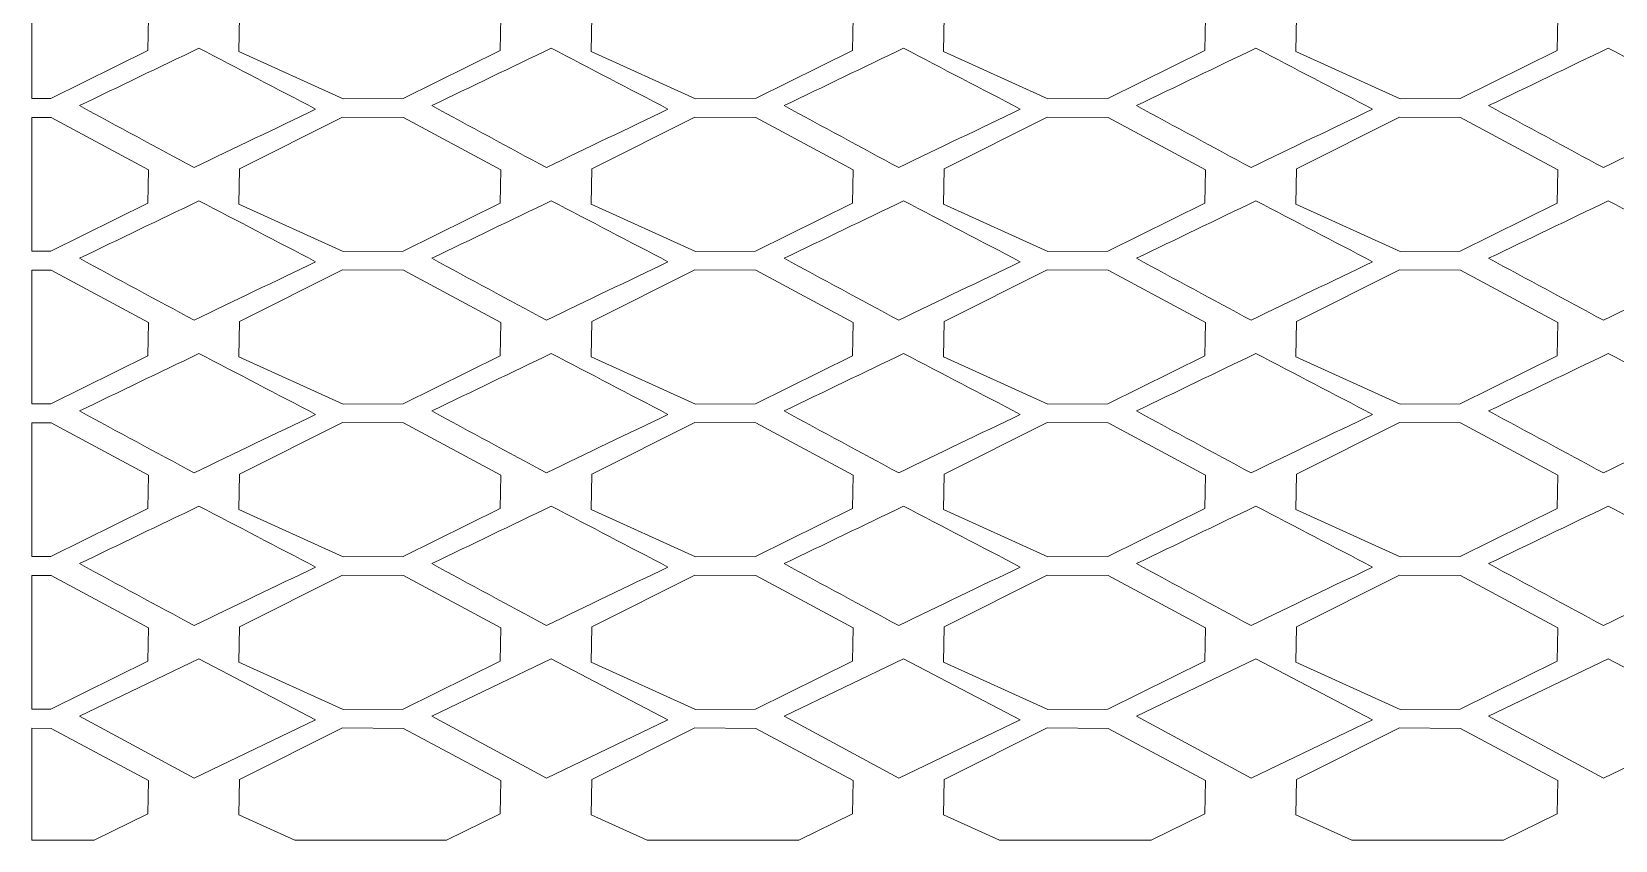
# Model space of a CAD drawing. Header units: millimetres. Extents: x -1200 to 1200, y -590 to 590.
# Drawn here: x -1200 to -45, y -590 to 0 of the extents above; entities that cross this region are included whole.
import ezdxf

# ---------------------------------------------------------------- set-up
doc = ezdxf.new("R2010")
doc.units = ezdxf.units.MM
doc.header["$MEASUREMENT"] = 0
doc.layers.add('Layer 1', color=7, linetype='Continuous')

msp = doc.modelspace()

# ---------------------------------------------------------------- linework, layer by layer
at = {"layer": 'Layer 1', "color": 250, "lineweight": 20}
for points, knots in [([(-1200.05, -48.7924), (-1200.05, -48.7924), (-1200.05, 48.7686), (-1200.05, 48.7686), (-1200.05, 48.7686), (-1185.7324, 48.6683), (-1185.7324, 48.6683), (-1185.7324, 48.6683), (-1114.7552, 10.5802), (-1114.7552, 10.5802), (-1114.7552, 10.5802), (-1115.2698, -13.7676), (-1115.2698, -13.7676), (-1115.2698, -13.7676), (-1186.0595, -48.6773), (-1186.0595, -48.6773), (-1186.0595, -48.6773), (-1200.05, -48.7924), (-1200.05, -48.7924)], [0, 0, 0, 0, 0.166666667, 0.166666667, 0.166666667, 0.333333333, 0.333333333, 0.333333333, 0.5, 0.5, 0.5, 0.666666667, 0.666666667, 0.666666667, 0.833333333, 0.833333333, 0.833333333, 1, 1, 1, 1]), ([(-857.7115, 10.5802), (-857.7115, 10.5802), (-858.2261, -13.7676), (-858.2261, -13.7676), (-858.2261, -13.7676), (-929.0158, -48.6773), (-929.0158, -48.6773), (-929.0158, -48.6773), (-972.8092, -49.0358), (-972.8092, -49.0358), (-972.8092, -49.0358), (-1048.7925, -14.439), (-1048.7925, -14.439), (-1048.7925, -14.439), (-1048.4653, 11.2517), (-1048.4653, 11.2517), (-1048.4653, 11.2517), (-973.3238, 48.9812), (-973.3238, 48.9812), (-973.3238, 48.9812), (-928.6886, 48.6683), (-928.6886, 48.6683), (-928.6886, 48.6683), (-857.7115, 10.5802), (-857.7115, 10.5802)], [0, 0, 0, 0, 0.125, 0.125, 0.125, 0.25, 0.25, 0.25, 0.375, 0.375, 0.375, 0.5, 0.5, 0.5, 0.625, 0.625, 0.625, 0.75, 0.75, 0.75, 0.875, 0.875, 0.875, 1, 1, 1, 1]), ([(-600.6677, 10.5802), (-600.6677, 10.5802), (-601.1823, -13.7676), (-601.1823, -13.7676), (-601.1823, -13.7676), (-671.9722, -48.6773), (-671.9722, -48.6773), (-671.9722, -48.6773), (-715.7654, -49.0358), (-715.7654, -49.0358), (-715.7654, -49.0358), (-791.7488, -14.439), (-791.7488, -14.439), (-791.7488, -14.439), (-791.4216, 11.2517), (-791.4216, 11.2517), (-791.4216, 11.2517), (-716.2801, 48.9812), (-716.2801, 48.9812), (-716.2801, 48.9812), (-671.6449, 48.6683), (-671.6449, 48.6683), (-671.6449, 48.6683), (-600.6677, 10.5802), (-600.6677, 10.5802)], [0, 0, 0, 0, 0.125, 0.125, 0.125, 0.25, 0.25, 0.25, 0.375, 0.375, 0.375, 0.5, 0.5, 0.5, 0.625, 0.625, 0.625, 0.75, 0.75, 0.75, 0.875, 0.875, 0.875, 1, 1, 1, 1]), ([(-343.624, 10.5802), (-343.624, 10.5802), (-344.1386, -13.7676), (-344.1386, -13.7676), (-344.1386, -13.7676), (-414.9284, -48.6773), (-414.9284, -48.6773), (-414.9284, -48.6773), (-458.7218, -49.0358), (-458.7218, -49.0358), (-458.7218, -49.0358), (-534.705, -14.439), (-534.705, -14.439), (-534.705, -14.439), (-534.3778, 11.2517), (-534.3778, 11.2517), (-534.3778, 11.2517), (-459.2363, 48.9812), (-459.2363, 48.9812), (-459.2363, 48.9812), (-414.6011, 48.6683), (-414.6011, 48.6683), (-414.6011, 48.6683), (-343.624, 10.5802), (-343.624, 10.5802)], [0, 0, 0, 0, 0.125, 0.125, 0.125, 0.25, 0.25, 0.25, 0.375, 0.375, 0.375, 0.5, 0.5, 0.5, 0.625, 0.625, 0.625, 0.75, 0.75, 0.75, 0.875, 0.875, 0.875, 1, 1, 1, 1]), ([(-86.5802, 10.5802), (-86.5802, 10.5802), (-87.0949, -13.7676), (-87.0949, -13.7676), (-87.0949, -13.7676), (-157.8847, -48.6773), (-157.8847, -48.6773), (-157.8847, -48.6773), (-201.6781, -49.0358), (-201.6781, -49.0358), (-201.6781, -49.0358), (-277.6613, -14.439), (-277.6613, -14.439), (-277.6613, -14.439), (-277.3341, 11.2517), (-277.3341, 11.2517), (-277.3341, 11.2517), (-202.1926, 48.9812), (-202.1926, 48.9812), (-202.1926, 48.9812), (-157.5575, 48.6683), (-157.5575, 48.6683), (-157.5575, 48.6683), (-86.5802, 10.5802), (-86.5802, 10.5802)], [0, 0, 0, 0, 0.125, 0.125, 0.125, 0.25, 0.25, 0.25, 0.375, 0.375, 0.375, 0.5, 0.5, 0.5, 0.625, 0.625, 0.625, 0.75, 0.75, 0.75, 0.875, 0.875, 0.875, 1, 1, 1, 1]), ([(-992.8545, -56.4718), (-1021.2409, -41.6721), (-1049.6244, -26.8724), (-1078.0081, -12.0727), (-1107.0797, -26.0524), (-1136.1513, -40.0308), (-1165.22, -54.0105), (-1137.3049, -69.0791), (-1109.3883, -84.1463), (-1081.4704, -99.2148), (-1051.9331, -84.9676), (-1022.3945, -70.719), (-992.8545, -56.4718)], [0, 0, 0, 0, 0.25, 0.25, 0.25, 0.5, 0.5, 0.5, 0.75, 0.75, 0.75, 1, 1, 1, 1]), ([(-735.8107, -56.4718), (-764.1971, -41.6721), (-792.5808, -26.8724), (-820.9644, -12.0727), (-850.0359, -26.0524), (-879.1075, -40.0308), (-908.1764, -54.0105), (-880.2612, -69.0791), (-852.3446, -84.1463), (-824.4267, -99.2148), (-794.8894, -84.9676), (-765.3508, -70.719), (-735.8107, -56.4718)], [0, 0, 0, 0, 0.25, 0.25, 0.25, 0.5, 0.5, 0.5, 0.75, 0.75, 0.75, 1, 1, 1, 1]), ([(-478.767, -56.4718), (-507.1534, -41.6721), (-535.5371, -26.8724), (-563.9206, -12.0727), (-592.9922, -26.0524), (-622.0638, -40.0308), (-651.1326, -54.0105), (-623.2174, -69.0791), (-595.3009, -84.1463), (-567.3829, -99.2148), (-537.8457, -84.9676), (-508.307, -70.719), (-478.767, -56.4718)], [0, 0, 0, 0, 0.25, 0.25, 0.25, 0.5, 0.5, 0.5, 0.75, 0.75, 0.75, 1, 1, 1, 1]), ([(-221.7233, -56.4718), (-250.1097, -41.6721), (-278.4933, -26.8724), (-306.8769, -12.0727), (-335.9485, -26.0524), (-365.0201, -40.0308), (-394.0889, -54.0105), (-366.1737, -69.0791), (-338.2572, -84.1463), (-310.3392, -99.2148), (-280.8019, -84.9676), (-251.2634, -70.719), (-221.7233, -56.4718)], [0, 0, 0, 0, 0.25, 0.25, 0.25, 0.5, 0.5, 0.5, 0.75, 0.75, 0.75, 1, 1, 1, 1]), ([(35.3204, -56.4718), (6.9341, -41.6721), (-21.4496, -26.8724), (-49.8331, -12.0727), (-78.9047, -26.0524), (-107.9763, -40.0308), (-137.0451, -54.0105), (-109.1299, -69.0791), (-81.2134, -84.1463), (-53.2955, -99.2148), (-23.7582, -84.9676), (5.7804, -70.719), (35.3204, -56.4718)], [0, 0, 0, 0, 0.25, 0.25, 0.25, 0.5, 0.5, 0.5, 0.75, 0.75, 0.75, 1, 1, 1, 1]), ([(-1200.05, -160.1912), (-1200.05, -160.1912), (-1200.05, -62.6303), (-1200.05, -62.6303), (-1200.05, -62.6303), (-1185.7324, -62.7306), (-1185.7324, -62.7306), (-1185.7324, -62.7306), (-1114.7552, -100.8186), (-1114.7552, -100.8186), (-1114.7552, -100.8186), (-1115.2698, -125.1664), (-1115.2698, -125.1664), (-1115.2698, -125.1664), (-1186.0595, -160.0762), (-1186.0595, -160.0762), (-1186.0595, -160.0762), (-1200.05, -160.1912), (-1200.05, -160.1912)], [0, 0, 0, 0, 0.166666667, 0.166666667, 0.166666667, 0.333333333, 0.333333333, 0.333333333, 0.5, 0.5, 0.5, 0.666666667, 0.666666667, 0.666666667, 0.833333333, 0.833333333, 0.833333333, 1, 1, 1, 1]), ([(-857.7115, -100.8186), (-857.7115, -100.8186), (-858.2261, -125.1664), (-858.2261, -125.1664), (-858.2261, -125.1664), (-929.0158, -160.0762), (-929.0158, -160.0762), (-929.0158, -160.0762), (-972.8092, -160.4347), (-972.8092, -160.4347), (-972.8092, -160.4347), (-1048.7925, -125.8379), (-1048.7925, -125.8379), (-1048.7925, -125.8379), (-1048.4653, -100.1472), (-1048.4653, -100.1472), (-1048.4653, -100.1472), (-973.3238, -62.4176), (-973.3238, -62.4176), (-973.3238, -62.4176), (-928.6886, -62.7306), (-928.6886, -62.7306), (-928.6886, -62.7306), (-857.7115, -100.8186), (-857.7115, -100.8186)], [0, 0, 0, 0, 0.125, 0.125, 0.125, 0.25, 0.25, 0.25, 0.375, 0.375, 0.375, 0.5, 0.5, 0.5, 0.625, 0.625, 0.625, 0.75, 0.75, 0.75, 0.875, 0.875, 0.875, 1, 1, 1, 1]), ([(-600.6677, -100.8186), (-600.6677, -100.8186), (-601.1823, -125.1664), (-601.1823, -125.1664), (-601.1823, -125.1664), (-671.9722, -160.0762), (-671.9722, -160.0762), (-671.9722, -160.0762), (-715.7654, -160.4347), (-715.7654, -160.4347), (-715.7654, -160.4347), (-791.7488, -125.8379), (-791.7488, -125.8379), (-791.7488, -125.8379), (-791.4216, -100.1472), (-791.4216, -100.1472), (-791.4216, -100.1472), (-716.2801, -62.4176), (-716.2801, -62.4176), (-716.2801, -62.4176), (-671.6449, -62.7306), (-671.6449, -62.7306), (-671.6449, -62.7306), (-600.6677, -100.8186), (-600.6677, -100.8186)], [0, 0, 0, 0, 0.125, 0.125, 0.125, 0.25, 0.25, 0.25, 0.375, 0.375, 0.375, 0.5, 0.5, 0.5, 0.625, 0.625, 0.625, 0.75, 0.75, 0.75, 0.875, 0.875, 0.875, 1, 1, 1, 1]), ([(-343.624, -100.8186), (-343.624, -100.8186), (-344.1386, -125.1664), (-344.1386, -125.1664), (-344.1386, -125.1664), (-414.9284, -160.0762), (-414.9284, -160.0762), (-414.9284, -160.0762), (-458.7218, -160.4347), (-458.7218, -160.4347), (-458.7218, -160.4347), (-534.705, -125.8379), (-534.705, -125.8379), (-534.705, -125.8379), (-534.3778, -100.1472), (-534.3778, -100.1472), (-534.3778, -100.1472), (-459.2363, -62.4176), (-459.2363, -62.4176), (-459.2363, -62.4176), (-414.6011, -62.7306), (-414.6011, -62.7306), (-414.6011, -62.7306), (-343.624, -100.8186), (-343.624, -100.8186)], [0, 0, 0, 0, 0.125, 0.125, 0.125, 0.25, 0.25, 0.25, 0.375, 0.375, 0.375, 0.5, 0.5, 0.5, 0.625, 0.625, 0.625, 0.75, 0.75, 0.75, 0.875, 0.875, 0.875, 1, 1, 1, 1]), ([(-86.5802, -100.8186), (-86.5802, -100.8186), (-87.0949, -125.1664), (-87.0949, -125.1664), (-87.0949, -125.1664), (-157.8847, -160.0762), (-157.8847, -160.0762), (-157.8847, -160.0762), (-201.6781, -160.4347), (-201.6781, -160.4347), (-201.6781, -160.4347), (-277.6613, -125.8379), (-277.6613, -125.8379), (-277.6613, -125.8379), (-277.3341, -100.1472), (-277.3341, -100.1472), (-277.3341, -100.1472), (-202.1926, -62.4176), (-202.1926, -62.4176), (-202.1926, -62.4176), (-157.5575, -62.7306), (-157.5575, -62.7306), (-157.5575, -62.7306), (-86.5802, -100.8186), (-86.5802, -100.8186)], [0, 0, 0, 0, 0.125, 0.125, 0.125, 0.25, 0.25, 0.25, 0.375, 0.375, 0.375, 0.5, 0.5, 0.5, 0.625, 0.625, 0.625, 0.75, 0.75, 0.75, 0.875, 0.875, 0.875, 1, 1, 1, 1]), ([(-992.8545, -167.8546), (-1021.2409, -153.055), (-1049.6244, -138.2553), (-1078.0081, -123.4556), (-1107.0797, -137.4353), (-1136.1513, -151.4137), (-1165.22, -165.3934), (-1137.3049, -180.4619), (-1109.3883, -195.5291), (-1081.4704, -210.5977), (-1051.9331, -196.3504), (-1022.3945, -182.1018), (-992.8545, -167.8546)], [0, 0, 0, 0, 0.25, 0.25, 0.25, 0.5, 0.5, 0.5, 0.75, 0.75, 0.75, 1, 1, 1, 1]), ([(-735.8107, -167.8546), (-764.1971, -153.055), (-792.5808, -138.2553), (-820.9644, -123.4556), (-850.0359, -137.4353), (-879.1075, -151.4137), (-908.1764, -165.3934), (-880.2612, -180.4619), (-852.3446, -195.5291), (-824.4267, -210.5977), (-794.8894, -196.3504), (-765.3508, -182.1018), (-735.8107, -167.8546)], [0, 0, 0, 0, 0.25, 0.25, 0.25, 0.5, 0.5, 0.5, 0.75, 0.75, 0.75, 1, 1, 1, 1]), ([(-478.767, -167.8546), (-507.1534, -153.055), (-535.5371, -138.2553), (-563.9206, -123.4556), (-592.9922, -137.4353), (-622.0638, -151.4137), (-651.1326, -165.3934), (-623.2174, -180.4619), (-595.3009, -195.5291), (-567.3829, -210.5977), (-537.8457, -196.3504), (-508.307, -182.1018), (-478.767, -167.8546)], [0, 0, 0, 0, 0.25, 0.25, 0.25, 0.5, 0.5, 0.5, 0.75, 0.75, 0.75, 1, 1, 1, 1]), ([(-221.7233, -167.8546), (-250.1097, -153.055), (-278.4933, -138.2553), (-306.8769, -123.4556), (-335.9485, -137.4353), (-365.0201, -151.4137), (-394.0889, -165.3934), (-366.1737, -180.4619), (-338.2572, -195.5291), (-310.3392, -210.5977), (-280.8019, -196.3504), (-251.2634, -182.1018), (-221.7233, -167.8546)], [0, 0, 0, 0, 0.25, 0.25, 0.25, 0.5, 0.5, 0.5, 0.75, 0.75, 0.75, 1, 1, 1, 1]), ([(35.3204, -167.8546), (6.9341, -153.055), (-21.4496, -138.2553), (-49.8331, -123.4556), (-78.9047, -137.4353), (-107.9763, -151.4137), (-137.0451, -165.3934), (-109.1299, -180.4619), (-81.2134, -195.5291), (-53.2955, -210.5977), (-23.7582, -196.3504), (5.7804, -182.1018), (35.3204, -167.8546)], [0, 0, 0, 0, 0.25, 0.25, 0.25, 0.5, 0.5, 0.5, 0.75, 0.75, 0.75, 1, 1, 1, 1]), ([(-1200.05, -271.5901), (-1200.05, -271.5901), (-1200.05, -174.0292), (-1200.05, -174.0292), (-1200.05, -174.0292), (-1185.7324, -174.1295), (-1185.7324, -174.1295), (-1185.7324, -174.1295), (-1114.7552, -212.2175), (-1114.7552, -212.2175), (-1114.7552, -212.2175), (-1115.2698, -236.5653), (-1115.2698, -236.5653), (-1115.2698, -236.5653), (-1186.0595, -271.4751), (-1186.0595, -271.4751), (-1186.0595, -271.4751), (-1200.05, -271.5901), (-1200.05, -271.5901)], [0, 0, 0, 0, 0.166666667, 0.166666667, 0.166666667, 0.333333333, 0.333333333, 0.333333333, 0.5, 0.5, 0.5, 0.666666667, 0.666666667, 0.666666667, 0.833333333, 0.833333333, 0.833333333, 1, 1, 1, 1]), ([(-857.7115, -212.2175), (-857.7115, -212.2175), (-858.2261, -236.5653), (-858.2261, -236.5653), (-858.2261, -236.5653), (-929.0158, -271.4751), (-929.0158, -271.4751), (-929.0158, -271.4751), (-972.8092, -271.8336), (-972.8092, -271.8336), (-972.8092, -271.8336), (-1048.7925, -237.2368), (-1048.7925, -237.2368), (-1048.7925, -237.2368), (-1048.4653, -211.546), (-1048.4653, -211.546), (-1048.4653, -211.546), (-973.3238, -173.8165), (-973.3238, -173.8165), (-973.3238, -173.8165), (-928.6886, -174.1295), (-928.6886, -174.1295), (-928.6886, -174.1295), (-857.7115, -212.2175), (-857.7115, -212.2175)], [0, 0, 0, 0, 0.125, 0.125, 0.125, 0.25, 0.25, 0.25, 0.375, 0.375, 0.375, 0.5, 0.5, 0.5, 0.625, 0.625, 0.625, 0.75, 0.75, 0.75, 0.875, 0.875, 0.875, 1, 1, 1, 1]), ([(-600.6677, -212.2175), (-600.6677, -212.2175), (-601.1823, -236.5653), (-601.1823, -236.5653), (-601.1823, -236.5653), (-671.9722, -271.4751), (-671.9722, -271.4751), (-671.9722, -271.4751), (-715.7654, -271.8336), (-715.7654, -271.8336), (-715.7654, -271.8336), (-791.7488, -237.2368), (-791.7488, -237.2368), (-791.7488, -237.2368), (-791.4216, -211.546), (-791.4216, -211.546), (-791.4216, -211.546), (-716.2801, -173.8165), (-716.2801, -173.8165), (-716.2801, -173.8165), (-671.6449, -174.1295), (-671.6449, -174.1295), (-671.6449, -174.1295), (-600.6677, -212.2175), (-600.6677, -212.2175)], [0, 0, 0, 0, 0.125, 0.125, 0.125, 0.25, 0.25, 0.25, 0.375, 0.375, 0.375, 0.5, 0.5, 0.5, 0.625, 0.625, 0.625, 0.75, 0.75, 0.75, 0.875, 0.875, 0.875, 1, 1, 1, 1]), ([(-343.624, -212.2175), (-343.624, -212.2175), (-344.1386, -236.5653), (-344.1386, -236.5653), (-344.1386, -236.5653), (-414.9284, -271.4751), (-414.9284, -271.4751), (-414.9284, -271.4751), (-458.7218, -271.8336), (-458.7218, -271.8336), (-458.7218, -271.8336), (-534.705, -237.2368), (-534.705, -237.2368), (-534.705, -237.2368), (-534.3778, -211.546), (-534.3778, -211.546), (-534.3778, -211.546), (-459.2363, -173.8165), (-459.2363, -173.8165), (-459.2363, -173.8165), (-414.6011, -174.1295), (-414.6011, -174.1295), (-414.6011, -174.1295), (-343.624, -212.2175), (-343.624, -212.2175)], [0, 0, 0, 0, 0.125, 0.125, 0.125, 0.25, 0.25, 0.25, 0.375, 0.375, 0.375, 0.5, 0.5, 0.5, 0.625, 0.625, 0.625, 0.75, 0.75, 0.75, 0.875, 0.875, 0.875, 1, 1, 1, 1]), ([(-86.5802, -212.2175), (-86.5802, -212.2175), (-87.0949, -236.5653), (-87.0949, -236.5653), (-87.0949, -236.5653), (-157.8847, -271.4751), (-157.8847, -271.4751), (-157.8847, -271.4751), (-201.6781, -271.8336), (-201.6781, -271.8336), (-201.6781, -271.8336), (-277.6613, -237.2368), (-277.6613, -237.2368), (-277.6613, -237.2368), (-277.3341, -211.546), (-277.3341, -211.546), (-277.3341, -211.546), (-202.1926, -173.8165), (-202.1926, -173.8165), (-202.1926, -173.8165), (-157.5575, -174.1295), (-157.5575, -174.1295), (-157.5575, -174.1295), (-86.5802, -212.2175), (-86.5802, -212.2175)], [0, 0, 0, 0, 0.125, 0.125, 0.125, 0.25, 0.25, 0.25, 0.375, 0.375, 0.375, 0.5, 0.5, 0.5, 0.625, 0.625, 0.625, 0.75, 0.75, 0.75, 0.875, 0.875, 0.875, 1, 1, 1, 1]), ([(-992.8545, -279.2374), (-1021.2409, -264.4378), (-1049.6244, -249.6381), (-1078.0081, -234.8384), (-1107.0797, -248.8181), (-1136.1513, -262.7965), (-1165.22, -276.7762), (-1137.3049, -291.8447), (-1109.3883, -306.9119), (-1081.4704, -321.9805), (-1051.9331, -307.7332), (-1022.3945, -293.4847), (-992.8545, -279.2374)], [0, 0, 0, 0, 0.25, 0.25, 0.25, 0.5, 0.5, 0.5, 0.75, 0.75, 0.75, 1, 1, 1, 1]), ([(-735.8107, -279.2374), (-764.1971, -264.4378), (-792.5808, -249.6381), (-820.9644, -234.8384), (-850.0359, -248.8181), (-879.1075, -262.7965), (-908.1764, -276.7762), (-880.2612, -291.8447), (-852.3446, -306.9119), (-824.4267, -321.9805), (-794.8894, -307.7332), (-765.3508, -293.4847), (-735.8107, -279.2374)], [0, 0, 0, 0, 0.25, 0.25, 0.25, 0.5, 0.5, 0.5, 0.75, 0.75, 0.75, 1, 1, 1, 1]), ([(-478.767, -279.2374), (-507.1534, -264.4378), (-535.5371, -249.6381), (-563.9206, -234.8384), (-592.9922, -248.8181), (-622.0638, -262.7965), (-651.1326, -276.7762), (-623.2174, -291.8447), (-595.3009, -306.9119), (-567.3829, -321.9805), (-537.8457, -307.7332), (-508.307, -293.4847), (-478.767, -279.2374)], [0, 0, 0, 0, 0.25, 0.25, 0.25, 0.5, 0.5, 0.5, 0.75, 0.75, 0.75, 1, 1, 1, 1]), ([(-221.7233, -279.2374), (-250.1097, -264.4378), (-278.4933, -249.6381), (-306.8769, -234.8384), (-335.9485, -248.8181), (-365.0201, -262.7965), (-394.0889, -276.7762), (-366.1737, -291.8447), (-338.2572, -306.9119), (-310.3392, -321.9805), (-280.8019, -307.7332), (-251.2634, -293.4847), (-221.7233, -279.2374)], [0, 0, 0, 0, 0.25, 0.25, 0.25, 0.5, 0.5, 0.5, 0.75, 0.75, 0.75, 1, 1, 1, 1]), ([(35.3204, -279.2374), (6.9341, -264.4378), (-21.4496, -249.6381), (-49.8331, -234.8384), (-78.9047, -248.8181), (-107.9763, -262.7965), (-137.0451, -276.7762), (-109.1299, -291.8447), (-81.2134, -306.9119), (-53.2955, -321.9805), (-23.7582, -307.7332), (5.7804, -293.4847), (35.3204, -279.2374)], [0, 0, 0, 0, 0.25, 0.25, 0.25, 0.5, 0.5, 0.5, 0.75, 0.75, 0.75, 1, 1, 1, 1]), ([(-1200.05, -382.989), (-1200.05, -382.989), (-1200.05, -285.428), (-1200.05, -285.428), (-1200.05, -285.428), (-1185.7324, -285.5284), (-1185.7324, -285.5284), (-1185.7324, -285.5284), (-1114.7552, -323.6164), (-1114.7552, -323.6164), (-1114.7552, -323.6164), (-1115.2698, -347.9642), (-1115.2698, -347.9642), (-1115.2698, -347.9642), (-1186.0595, -382.874), (-1186.0595, -382.874), (-1186.0595, -382.874), (-1200.05, -382.989), (-1200.05, -382.989)], [0, 0, 0, 0, 0.166666667, 0.166666667, 0.166666667, 0.333333333, 0.333333333, 0.333333333, 0.5, 0.5, 0.5, 0.666666667, 0.666666667, 0.666666667, 0.833333333, 0.833333333, 0.833333333, 1, 1, 1, 1]), ([(-857.7115, -323.6164), (-857.7115, -323.6164), (-858.2261, -347.9642), (-858.2261, -347.9642), (-858.2261, -347.9642), (-929.0158, -382.874), (-929.0158, -382.874), (-929.0158, -382.874), (-972.8092, -383.2324), (-972.8092, -383.2324), (-972.8092, -383.2324), (-1048.7925, -348.6357), (-1048.7925, -348.6357), (-1048.7925, -348.6357), (-1048.4653, -322.9449), (-1048.4653, -322.9449), (-1048.4653, -322.9449), (-973.3238, -285.2154), (-973.3238, -285.2154), (-973.3238, -285.2154), (-928.6886, -285.5284), (-928.6886, -285.5284), (-928.6886, -285.5284), (-857.7115, -323.6164), (-857.7115, -323.6164)], [0, 0, 0, 0, 0.125, 0.125, 0.125, 0.25, 0.25, 0.25, 0.375, 0.375, 0.375, 0.5, 0.5, 0.5, 0.625, 0.625, 0.625, 0.75, 0.75, 0.75, 0.875, 0.875, 0.875, 1, 1, 1, 1]), ([(-600.6677, -323.6164), (-600.6677, -323.6164), (-601.1823, -347.9642), (-601.1823, -347.9642), (-601.1823, -347.9642), (-671.9722, -382.874), (-671.9722, -382.874), (-671.9722, -382.874), (-715.7654, -383.2324), (-715.7654, -383.2324), (-715.7654, -383.2324), (-791.7488, -348.6357), (-791.7488, -348.6357), (-791.7488, -348.6357), (-791.4216, -322.9449), (-791.4216, -322.9449), (-791.4216, -322.9449), (-716.2801, -285.2154), (-716.2801, -285.2154), (-716.2801, -285.2154), (-671.6449, -285.5284), (-671.6449, -285.5284), (-671.6449, -285.5284), (-600.6677, -323.6164), (-600.6677, -323.6164)], [0, 0, 0, 0, 0.125, 0.125, 0.125, 0.25, 0.25, 0.25, 0.375, 0.375, 0.375, 0.5, 0.5, 0.5, 0.625, 0.625, 0.625, 0.75, 0.75, 0.75, 0.875, 0.875, 0.875, 1, 1, 1, 1]), ([(-343.624, -323.6164), (-343.624, -323.6164), (-344.1386, -347.9642), (-344.1386, -347.9642), (-344.1386, -347.9642), (-414.9284, -382.874), (-414.9284, -382.874), (-414.9284, -382.874), (-458.7218, -383.2324), (-458.7218, -383.2324), (-458.7218, -383.2324), (-534.705, -348.6357), (-534.705, -348.6357), (-534.705, -348.6357), (-534.3778, -322.9449), (-534.3778, -322.9449), (-534.3778, -322.9449), (-459.2363, -285.2154), (-459.2363, -285.2154), (-459.2363, -285.2154), (-414.6011, -285.5284), (-414.6011, -285.5284), (-414.6011, -285.5284), (-343.624, -323.6164), (-343.624, -323.6164)], [0, 0, 0, 0, 0.125, 0.125, 0.125, 0.25, 0.25, 0.25, 0.375, 0.375, 0.375, 0.5, 0.5, 0.5, 0.625, 0.625, 0.625, 0.75, 0.75, 0.75, 0.875, 0.875, 0.875, 1, 1, 1, 1]), ([(-86.5802, -323.6164), (-86.5802, -323.6164), (-87.0949, -347.9642), (-87.0949, -347.9642), (-87.0949, -347.9642), (-157.8847, -382.874), (-157.8847, -382.874), (-157.8847, -382.874), (-201.6781, -383.2324), (-201.6781, -383.2324), (-201.6781, -383.2324), (-277.6613, -348.6357), (-277.6613, -348.6357), (-277.6613, -348.6357), (-277.3341, -322.9449), (-277.3341, -322.9449), (-277.3341, -322.9449), (-202.1926, -285.2154), (-202.1926, -285.2154), (-202.1926, -285.2154), (-157.5575, -285.5284), (-157.5575, -285.5284), (-157.5575, -285.5284), (-86.5802, -323.6164), (-86.5802, -323.6164)], [0, 0, 0, 0, 0.125, 0.125, 0.125, 0.25, 0.25, 0.25, 0.375, 0.375, 0.375, 0.5, 0.5, 0.5, 0.625, 0.625, 0.625, 0.75, 0.75, 0.75, 0.875, 0.875, 0.875, 1, 1, 1, 1]), ([(-992.8545, -390.6189), (-1021.2409, -375.8192), (-1049.6244, -361.0196), (-1078.0081, -346.2199), (-1107.0797, -360.1996), (-1136.1513, -374.1779), (-1165.22, -388.1577), (-1137.3049, -403.2262), (-1109.3883, -418.2934), (-1081.4704, -433.362), (-1051.9331, -419.1147), (-1022.3945, -404.8661), (-992.8545, -390.6189)], [0, 0, 0, 0, 0.25, 0.25, 0.25, 0.5, 0.5, 0.5, 0.75, 0.75, 0.75, 1, 1, 1, 1]), ([(-735.8107, -390.6189), (-764.1971, -375.8192), (-792.5808, -361.0196), (-820.9644, -346.2199), (-850.0359, -360.1996), (-879.1075, -374.1779), (-908.1764, -388.1577), (-880.2612, -403.2262), (-852.3446, -418.2934), (-824.4267, -433.362), (-794.8894, -419.1147), (-765.3508, -404.8661), (-735.8107, -390.6189)], [0, 0, 0, 0, 0.25, 0.25, 0.25, 0.5, 0.5, 0.5, 0.75, 0.75, 0.75, 1, 1, 1, 1]), ([(-478.767, -390.6189), (-507.1534, -375.8192), (-535.5371, -361.0196), (-563.9206, -346.2199), (-592.9922, -360.1996), (-622.0638, -374.1779), (-651.1326, -388.1577), (-623.2174, -403.2262), (-595.3009, -418.2934), (-567.3829, -433.362), (-537.8457, -419.1147), (-508.307, -404.8661), (-478.767, -390.6189)], [0, 0, 0, 0, 0.25, 0.25, 0.25, 0.5, 0.5, 0.5, 0.75, 0.75, 0.75, 1, 1, 1, 1]), ([(-221.7233, -390.6189), (-250.1097, -375.8192), (-278.4933, -361.0196), (-306.8769, -346.2199), (-335.9485, -360.1996), (-365.0201, -374.1779), (-394.0889, -388.1577), (-366.1737, -403.2262), (-338.2572, -418.2934), (-310.3392, -433.362), (-280.8019, -419.1147), (-251.2634, -404.8661), (-221.7233, -390.6189)], [0, 0, 0, 0, 0.25, 0.25, 0.25, 0.5, 0.5, 0.5, 0.75, 0.75, 0.75, 1, 1, 1, 1]), ([(35.3204, -390.6189), (6.9341, -375.8192), (-21.4496, -361.0196), (-49.8331, -346.2199), (-78.9047, -360.1996), (-107.9763, -374.1779), (-137.0451, -388.1577), (-109.1299, -403.2262), (-81.2134, -418.2934), (-53.2955, -433.362), (-23.7582, -419.1147), (5.7804, -404.8661), (35.3204, -390.6189)], [0, 0, 0, 0, 0.25, 0.25, 0.25, 0.5, 0.5, 0.5, 0.75, 0.75, 0.75, 1, 1, 1, 1]), ([(-1200.05, -494.3878), (-1200.05, -494.3878), (-1200.05, -396.8269), (-1200.05, -396.8269), (-1200.05, -396.8269), (-1185.7324, -396.9272), (-1185.7324, -396.9272), (-1185.7324, -396.9272), (-1114.7552, -435.0153), (-1114.7552, -435.0153), (-1114.7552, -435.0153), (-1115.2698, -459.363), (-1115.2698, -459.363), (-1115.2698, -459.363), (-1186.0595, -494.2728), (-1186.0595, -494.2728), (-1186.0595, -494.2728), (-1200.05, -494.3878), (-1200.05, -494.3878)], [0, 0, 0, 0, 0.166666667, 0.166666667, 0.166666667, 0.333333333, 0.333333333, 0.333333333, 0.5, 0.5, 0.5, 0.666666667, 0.666666667, 0.666666667, 0.833333333, 0.833333333, 0.833333333, 1, 1, 1, 1]), ([(-857.7115, -435.0153), (-857.7115, -435.0153), (-858.2261, -459.363), (-858.2261, -459.363), (-858.2261, -459.363), (-929.0158, -494.2728), (-929.0158, -494.2728), (-929.0158, -494.2728), (-972.8092, -494.6313), (-972.8092, -494.6313), (-972.8092, -494.6313), (-1048.7925, -460.0345), (-1048.7925, -460.0345), (-1048.7925, -460.0345), (-1048.4653, -434.3438), (-1048.4653, -434.3438), (-1048.4653, -434.3438), (-973.3238, -396.6142), (-973.3238, -396.6142), (-973.3238, -396.6142), (-928.6886, -396.9272), (-928.6886, -396.9272), (-928.6886, -396.9272), (-857.7115, -435.0153), (-857.7115, -435.0153)], [0, 0, 0, 0, 0.125, 0.125, 0.125, 0.25, 0.25, 0.25, 0.375, 0.375, 0.375, 0.5, 0.5, 0.5, 0.625, 0.625, 0.625, 0.75, 0.75, 0.75, 0.875, 0.875, 0.875, 1, 1, 1, 1]), ([(-600.6677, -435.0153), (-600.6677, -435.0153), (-601.1823, -459.363), (-601.1823, -459.363), (-601.1823, -459.363), (-671.9722, -494.2728), (-671.9722, -494.2728), (-671.9722, -494.2728), (-715.7654, -494.6313), (-715.7654, -494.6313), (-715.7654, -494.6313), (-791.7488, -460.0345), (-791.7488, -460.0345), (-791.7488, -460.0345), (-791.4216, -434.3438), (-791.4216, -434.3438), (-791.4216, -434.3438), (-716.2801, -396.6142), (-716.2801, -396.6142), (-716.2801, -396.6142), (-671.6449, -396.9272), (-671.6449, -396.9272), (-671.6449, -396.9272), (-600.6677, -435.0153), (-600.6677, -435.0153)], [0, 0, 0, 0, 0.125, 0.125, 0.125, 0.25, 0.25, 0.25, 0.375, 0.375, 0.375, 0.5, 0.5, 0.5, 0.625, 0.625, 0.625, 0.75, 0.75, 0.75, 0.875, 0.875, 0.875, 1, 1, 1, 1]), ([(-343.624, -435.0153), (-343.624, -435.0153), (-344.1386, -459.363), (-344.1386, -459.363), (-344.1386, -459.363), (-414.9284, -494.2728), (-414.9284, -494.2728), (-414.9284, -494.2728), (-458.7218, -494.6313), (-458.7218, -494.6313), (-458.7218, -494.6313), (-534.705, -460.0345), (-534.705, -460.0345), (-534.705, -460.0345), (-534.3778, -434.3438), (-534.3778, -434.3438), (-534.3778, -434.3438), (-459.2363, -396.6142), (-459.2363, -396.6142), (-459.2363, -396.6142), (-414.6011, -396.9272), (-414.6011, -396.9272), (-414.6011, -396.9272), (-343.624, -435.0153), (-343.624, -435.0153)], [0, 0, 0, 0, 0.125, 0.125, 0.125, 0.25, 0.25, 0.25, 0.375, 0.375, 0.375, 0.5, 0.5, 0.5, 0.625, 0.625, 0.625, 0.75, 0.75, 0.75, 0.875, 0.875, 0.875, 1, 1, 1, 1]), ([(-86.5802, -435.0153), (-86.5802, -435.0153), (-87.0949, -459.363), (-87.0949, -459.363), (-87.0949, -459.363), (-157.8847, -494.2728), (-157.8847, -494.2728), (-157.8847, -494.2728), (-201.6781, -494.6313), (-201.6781, -494.6313), (-201.6781, -494.6313), (-277.6613, -460.0345), (-277.6613, -460.0345), (-277.6613, -460.0345), (-277.3341, -434.3438), (-277.3341, -434.3438), (-277.3341, -434.3438), (-202.1926, -396.6142), (-202.1926, -396.6142), (-202.1926, -396.6142), (-157.5575, -396.9272), (-157.5575, -396.9272), (-157.5575, -396.9272), (-86.5802, -435.0153), (-86.5802, -435.0153)], [0, 0, 0, 0, 0.125, 0.125, 0.125, 0.25, 0.25, 0.25, 0.375, 0.375, 0.375, 0.5, 0.5, 0.5, 0.625, 0.625, 0.625, 0.75, 0.75, 0.75, 0.875, 0.875, 0.875, 1, 1, 1, 1]), ([(-992.8531, -502.0017), (-992.8531, -502.0017), (-1078.0067, -457.6027), (-1078.0067, -457.6027), (-1078.0067, -457.6027), (-1165.2186, -499.5405), (-1165.2186, -499.5405), (-1165.2186, -499.5405), (-1081.469, -544.7448), (-1081.469, -544.7448), (-1081.469, -544.7448), (-992.8531, -502.0017), (-992.8531, -502.0017)], [0, 0, 0, 0, 0.25, 0.25, 0.25, 0.5, 0.5, 0.5, 0.75, 0.75, 0.75, 1, 1, 1, 1]), ([(-735.8093, -502.0017), (-735.8093, -502.0017), (-820.963, -457.6027), (-820.963, -457.6027), (-820.963, -457.6027), (-908.1749, -499.5405), (-908.1749, -499.5405), (-908.1749, -499.5405), (-824.4253, -544.7448), (-824.4253, -544.7448), (-824.4253, -544.7448), (-735.8093, -502.0017), (-735.8093, -502.0017)], [0, 0, 0, 0, 0.25, 0.25, 0.25, 0.5, 0.5, 0.5, 0.75, 0.75, 0.75, 1, 1, 1, 1]), ([(-478.7656, -502.0017), (-478.7656, -502.0017), (-563.9192, -457.6027), (-563.9192, -457.6027), (-563.9192, -457.6027), (-651.1312, -499.5405), (-651.1312, -499.5405), (-651.1312, -499.5405), (-567.3816, -544.7448), (-567.3816, -544.7448), (-567.3816, -544.7448), (-478.7656, -502.0017), (-478.7656, -502.0017)], [0, 0, 0, 0, 0.25, 0.25, 0.25, 0.5, 0.5, 0.5, 0.75, 0.75, 0.75, 1, 1, 1, 1]), ([(-221.7219, -502.0017), (-221.7219, -502.0017), (-306.8755, -457.6027), (-306.8755, -457.6027), (-306.8755, -457.6027), (-394.0875, -499.5405), (-394.0875, -499.5405), (-394.0875, -499.5405), (-310.3378, -544.7448), (-310.3378, -544.7448), (-310.3378, -544.7448), (-221.7219, -502.0017), (-221.7219, -502.0017)], [0, 0, 0, 0, 0.25, 0.25, 0.25, 0.5, 0.5, 0.5, 0.75, 0.75, 0.75, 1, 1, 1, 1]), ([(35.3218, -502.0017), (35.3218, -502.0017), (-49.8318, -457.6027), (-49.8318, -457.6027), (-49.8318, -457.6027), (-137.0438, -499.5405), (-137.0438, -499.5405), (-137.0438, -499.5405), (-53.2941, -544.7448), (-53.2941, -544.7448), (-53.2941, -544.7448), (35.3218, -502.0017), (35.3218, -502.0017)], [0, 0, 0, 0, 0.25, 0.25, 0.25, 0.5, 0.5, 0.5, 0.75, 0.75, 0.75, 1, 1, 1, 1]), ([(-1200.05, -590.0266), (-1200.05, -590.0266), (-1200.05, -508.2257), (-1200.05, -508.2257), (-1200.05, -508.2257), (-1185.7324, -508.3261), (-1185.7324, -508.3261), (-1185.7324, -508.3261), (-1114.7552, -546.4142), (-1114.7552, -546.4142), (-1114.7552, -546.4142), (-1115.2698, -570.7619), (-1115.2698, -570.7619), (-1115.2698, -570.7619), (-1154.3354, -590.0266), (-1154.3354, -590.0266), (-1154.3354, -590.0266), (-1200.05, -590.0266), (-1200.05, -590.0266)], [0, 0, 0, 0, 0.166666667, 0.166666667, 0.166666667, 0.333333333, 0.333333333, 0.333333333, 0.5, 0.5, 0.5, 0.666666667, 0.666666667, 0.666666667, 0.833333333, 0.833333333, 0.833333333, 1, 1, 1, 1]), ([(-897.2916, -590.0266), (-897.2916, -590.0266), (-1007.9566, -590.0266), (-1007.9566, -590.0266), (-1007.9566, -590.0266), (-1048.7925, -571.4334), (-1048.7925, -571.4334), (-1048.7925, -571.4334), (-1048.4653, -545.7426), (-1048.4653, -545.7426), (-1048.4653, -545.7426), (-973.3238, -508.0131), (-973.3238, -508.0131), (-973.3238, -508.0131), (-928.6886, -508.3261), (-928.6886, -508.3261), (-928.6886, -508.3261), (-857.7115, -546.4142), (-857.7115, -546.4142), (-857.7115, -546.4142), (-858.2261, -570.7619), (-858.2261, -570.7619), (-858.2261, -570.7619), (-897.2916, -590.0266), (-897.2916, -590.0266)], [0, 0, 0, 0, 0.125, 0.125, 0.125, 0.25, 0.25, 0.25, 0.375, 0.375, 0.375, 0.5, 0.5, 0.5, 0.625, 0.625, 0.625, 0.75, 0.75, 0.75, 0.875, 0.875, 0.875, 1, 1, 1, 1]), ([(-640.2479, -590.0266), (-640.2479, -590.0266), (-750.9129, -590.0266), (-750.9129, -590.0266), (-750.9129, -590.0266), (-791.7488, -571.4334), (-791.7488, -571.4334), (-791.7488, -571.4334), (-791.4216, -545.7426), (-791.4216, -545.7426), (-791.4216, -545.7426), (-716.2801, -508.0131), (-716.2801, -508.0131), (-716.2801, -508.0131), (-671.6449, -508.3261), (-671.6449, -508.3261), (-671.6449, -508.3261), (-600.6677, -546.4142), (-600.6677, -546.4142), (-600.6677, -546.4142), (-601.1823, -570.7619), (-601.1823, -570.7619), (-601.1823, -570.7619), (-640.2479, -590.0266), (-640.2479, -590.0266)], [0, 0, 0, 0, 0.125, 0.125, 0.125, 0.25, 0.25, 0.25, 0.375, 0.375, 0.375, 0.5, 0.5, 0.5, 0.625, 0.625, 0.625, 0.75, 0.75, 0.75, 0.875, 0.875, 0.875, 1, 1, 1, 1]), ([(-383.2042, -590.0266), (-383.2042, -590.0266), (-493.8691, -590.0266), (-493.8691, -590.0266), (-493.8691, -590.0266), (-534.705, -571.4334), (-534.705, -571.4334), (-534.705, -571.4334), (-534.3778, -545.7426), (-534.3778, -545.7426), (-534.3778, -545.7426), (-459.2363, -508.0131), (-459.2363, -508.0131), (-459.2363, -508.0131), (-414.6011, -508.3261), (-414.6011, -508.3261), (-414.6011, -508.3261), (-343.624, -546.4142), (-343.624, -546.4142), (-343.624, -546.4142), (-344.1386, -570.7619), (-344.1386, -570.7619), (-344.1386, -570.7619), (-383.2042, -590.0266), (-383.2042, -590.0266)], [0, 0, 0, 0, 0.125, 0.125, 0.125, 0.25, 0.25, 0.25, 0.375, 0.375, 0.375, 0.5, 0.5, 0.5, 0.625, 0.625, 0.625, 0.75, 0.75, 0.75, 0.875, 0.875, 0.875, 1, 1, 1, 1]), ([(-126.1604, -590.0266), (-126.1604, -590.0266), (-236.8254, -590.0266), (-236.8254, -590.0266), (-236.8254, -590.0266), (-277.6613, -571.4334), (-277.6613, -571.4334), (-277.6613, -571.4334), (-277.3341, -545.7426), (-277.3341, -545.7426), (-277.3341, -545.7426), (-202.1926, -508.0131), (-202.1926, -508.0131), (-202.1926, -508.0131), (-157.5575, -508.3261), (-157.5575, -508.3261), (-157.5575, -508.3261), (-86.5802, -546.4142), (-86.5802, -546.4142), (-86.5802, -546.4142), (-87.0949, -570.7619), (-87.0949, -570.7619), (-87.0949, -570.7619), (-126.1604, -590.0266), (-126.1604, -590.0266)], [0, 0, 0, 0, 0.125, 0.125, 0.125, 0.25, 0.25, 0.25, 0.375, 0.375, 0.375, 0.5, 0.5, 0.5, 0.625, 0.625, 0.625, 0.75, 0.75, 0.75, 0.875, 0.875, 0.875, 1, 1, 1, 1])]:
    msp.add_open_spline(points, degree=3, knots=knots, dxfattribs=at)

doc.saveas('drawing.dxf')
